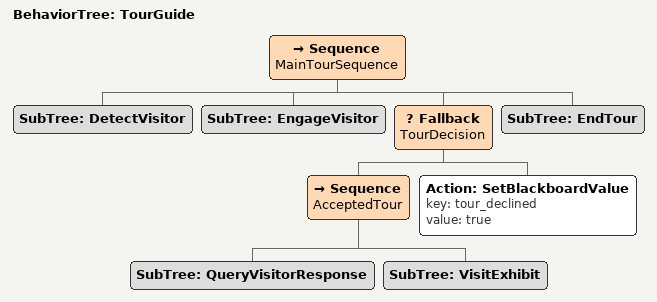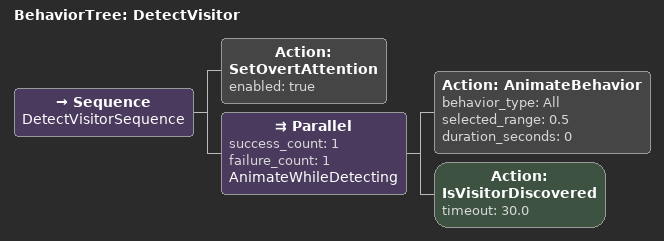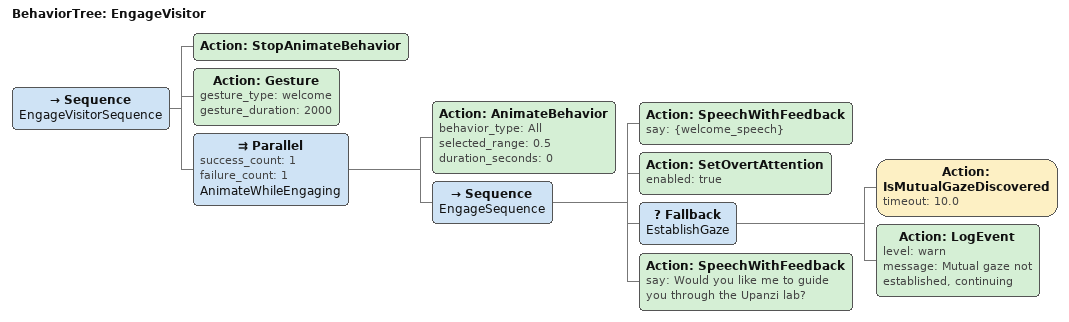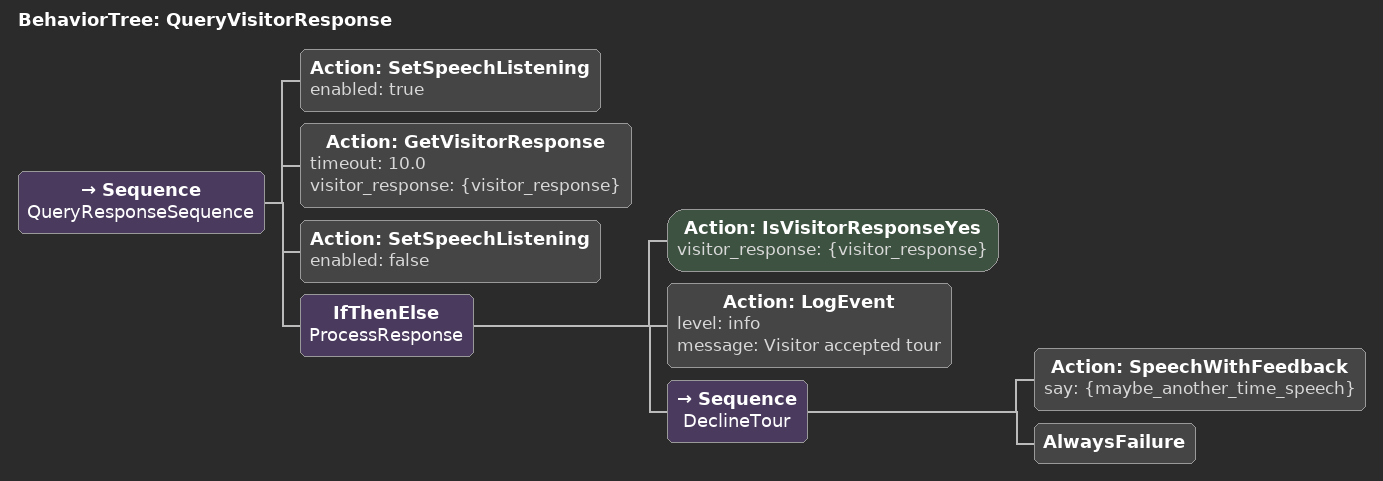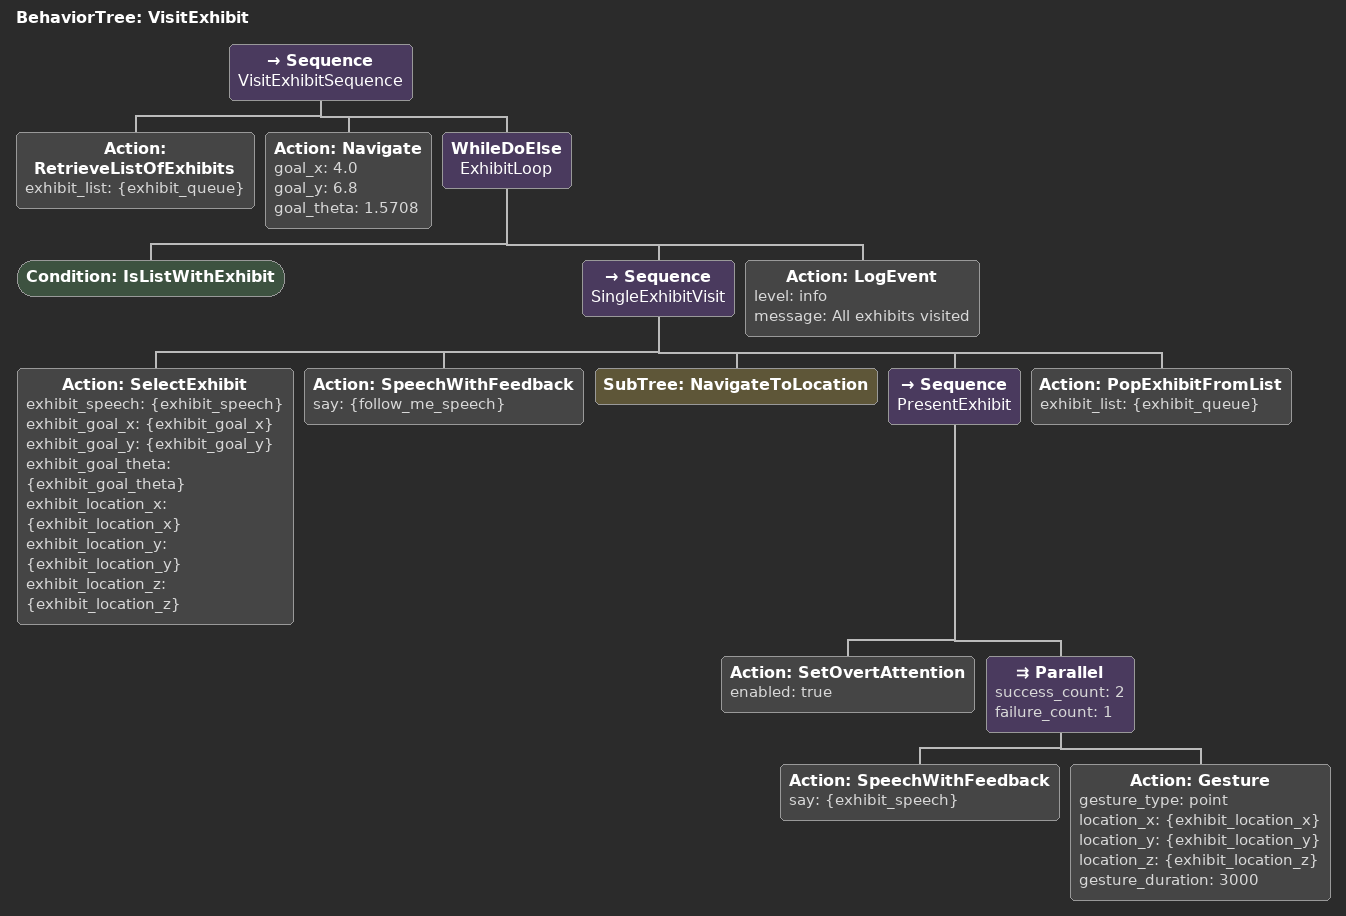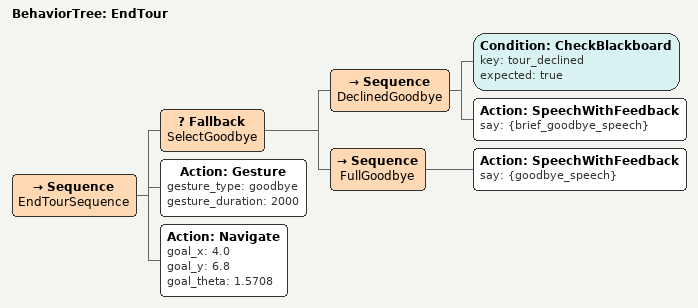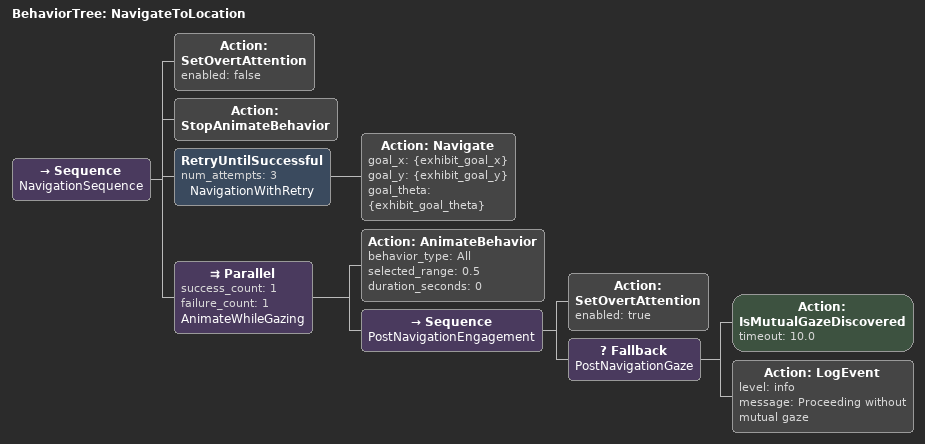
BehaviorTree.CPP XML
<?xml version="1.0" encoding="UTF-8"?>
<root BTCPP_format="4" main_tree_to_execute="TourGuide">

  <!-- Main Tour Guide Behavior Tree -->
  <BehaviorTree ID="TourGuide">
    <Sequence name="MainTourSequence">
      <SubTree ID="DetectVisitor"/>
      <SubTree ID="EngageVisitor"/>

      <!-- Handle visitor response - if they decline, skip to EndTour gracefully -->
      <Fallback name="TourDecision">
        <Sequence name="AcceptedTour">
          <SubTree ID="QueryVisitorResponse"/>
          <SubTree ID="VisitExhibit"/>
        </Sequence>
        <!-- If QueryVisitorResponse fails (visitor declined), we still end gracefully -->
        <Action ID="SetBlackboardValue" key="tour_declined" value="true"/>
      </Fallback>

      <SubTree ID="EndTour"/>
    </Sequence>
  </BehaviorTree>

  <!-- I. Detect Visitor -->
  <BehaviorTree ID="DetectVisitor">
    <Sequence name="DetectVisitorSequence">
      <Action ID="SetOvertAttention" enabled="true"/>
      <!-- Animate in background while waiting for a visitor;
           Parallel succeeds as soon as IsVisitorDiscovered succeeds,
           then halts AnimateBehavior cleanly -->
      <Parallel success_count="1" failure_count="1" name="AnimateWhileDetecting">
        <Action ID="AnimateBehavior" behavior_type="All" selected_range="0.5" duration_seconds="0"/>
        <Action ID="IsVisitorDiscovered" timeout="30.0"/>
      </Parallel>
    </Sequence>
  </BehaviorTree>

  <!-- II. Engage Visitor -->
  <BehaviorTree ID="EngageVisitor">
    <Sequence name="EngageVisitorSequence">
      <!-- Stop animations, perform welcome gesture, then resume -->
      <Action ID="StopAnimateBehavior"/>
      <Action ID="Gesture" gesture_type="welcome" gesture_duration="2000"/>

      <!-- Animate in background for the rest of engagement;
           Parallel succeeds when the inner Sequence completes,
           then halts AnimateBehavior cleanly -->
      <Parallel success_count="1" failure_count="1" name="AnimateWhileEngaging">
        <Action ID="AnimateBehavior" behavior_type="All" selected_range="0.5" duration_seconds="0"/>
        <Sequence name="EngageSequence">
          <!-- Welcome speech -->
          <Action ID="SpeechWithFeedback" say="{welcome_speech}"/>

          <!-- Establish mutual gaze with fallback -->
          <Action ID="SetOvertAttention" enabled="true"/>
          <Fallback name="EstablishGaze">
            <Action ID="IsMutualGazeDiscovered" timeout="10.0"/>
            <Action ID="LogEvent" level="warn" message="Mutual gaze not established, continuing"/>
          </Fallback>

          <!-- Query for tour -->
          <Action ID="SpeechWithFeedback" say="Would you like me to guide you through the Upanzi lab?"/>
        </Sequence>
      </Parallel>
    </Sequence>
  </BehaviorTree>

  <!-- III. Query Visitor Response -->
  <BehaviorTree ID="QueryVisitorResponse">
    <Sequence name="QueryResponseSequence">
      <!-- ASR only — no tablet available -->
      <Action ID="SetSpeechListening" enabled="true"/>
      <Action ID="GetVisitorResponse" timeout="10.0" visitor_response="{visitor_response}"/>
      <Action ID="SetSpeechListening" enabled="false"/>

      <!-- Process response -->
      <IfThenElse name="ProcessResponse">
        <Action ID="IsVisitorResponseYes" visitor_response="{visitor_response}"/>
        <!-- THEN: Visitor wants tour - return SUCCESS -->
        <Action ID="LogEvent" level="info" message="Visitor accepted tour"/>
        <!-- ELSE: Visitor declined - say goodbye phrase and return FAILURE -->
        <Sequence name="DeclineTour">
          <Action ID="SpeechWithFeedback" say="{maybe_another_time_speech}"/>
          <AlwaysFailure/>
        </Sequence>
      </IfThenElse>
    </Sequence>
  </BehaviorTree>

  <!-- IV. Visit Exhibit -->
  <BehaviorTree ID="VisitExhibit">
    <Sequence name="VisitExhibitSequence">
      <Action ID="RetrieveListOfExhibits" exhibit_list="{exhibit_queue}"/>
      <!-- Return to starting position before beginning the tour loop -->
      <Action ID="Navigate" goal_x="4.0" goal_y="6.8" goal_theta="1.5708"/>

      <!-- Loop through exhibits using WhileDoElse for cleaner exit -->
      <WhileDoElse name="ExhibitLoop">
        <!-- While condition: check if exhibits remain -->
        <Condition ID="IsListWithExhibit"/>

        <!-- Do: visit exhibit -->
        <Sequence name="SingleExhibitVisit">
          <!-- Select and navigate to exhibit -->
          <Action ID="SelectExhibit"
                  exhibit_speech="{exhibit_speech}"
                  exhibit_goal_x="{exhibit_goal_x}"
                  exhibit_goal_y="{exhibit_goal_y}"
                  exhibit_goal_theta="{exhibit_goal_theta}"
                  exhibit_location_x="{exhibit_location_x}"
                  exhibit_location_y="{exhibit_location_y}"
                  exhibit_location_z="{exhibit_location_z}"/>
          <Action ID="SpeechWithFeedback" say="{follow_me_speech}"/>

          <!-- Navigate to location with recovery -->
          <SubTree ID="NavigateToLocation"/>

          <!-- Present exhibit -->
          <Sequence name="PresentExhibit">
            <Action ID="SetOvertAttention" enabled="true"/>

            <!-- Speak description and point simultaneously -->
            <Parallel success_count="2" failure_count="1">
              <Action ID="SpeechWithFeedback" say="{exhibit_speech}"/>
              <Action ID="Gesture"
                      gesture_type="point"
                      location_x="{exhibit_location_x}"
                      location_y="{exhibit_location_y}"
                      location_z="{exhibit_location_z}"
                      gesture_duration="3000"/>
            </Parallel>
          </Sequence>

          <!-- Mark exhibit as visited -->
          <Action ID="PopExhibitFromList" exhibit_list="{exhibit_queue}"/>
        </Sequence>

        <!-- Else: no more exhibits, log and exit cleanly -->
        <Action ID="LogEvent" level="info" message="All exhibits visited"/>
      </WhileDoElse>
    </Sequence>
  </BehaviorTree>

  <!-- V. End Tour -->
  <BehaviorTree ID="EndTour">
    <Sequence name="EndTourSequence">
      <!-- Different goodbye based on whether tour was completed or declined -->
      <Fallback name="SelectGoodbye">
        <Sequence name="DeclinedGoodbye">
          <Condition ID="CheckBlackboard" key="tour_declined" expected="true"/>
          <Action ID="SpeechWithFeedback" say="{brief_goodbye_speech}"/>
        </Sequence>
        <Sequence name="FullGoodbye">
          <Action ID="SpeechWithFeedback" say="{goodbye_speech}"/>
        </Sequence>
      </Fallback>

      <Action ID="Gesture"
              gesture_type="goodbye"
              gesture_duration="2000"/>
      <!-- Return to standby position -->
      <Action ID="Navigate" goal_x="4.0" goal_y="6.8" goal_theta="1.5708" />
    </Sequence>
  </BehaviorTree>

  <!-- Navigation Subtree with Recovery -->
  <BehaviorTree ID="NavigateToLocation">
    <Sequence name="NavigationSequence">
      <Action ID="SetOvertAttention" enabled="false"/>
      <Action ID="StopAnimateBehavior"/>

      <!-- Navigation with retry — Nav2 handles recovery internally -->
      <RetryUntilSuccessful num_attempts="3" name="NavigationWithRetry">
        <Action ID="Navigate"
                goal_x="{exhibit_goal_x}"
                goal_y="{exhibit_goal_y}"
                goal_theta="{exhibit_goal_theta}"
                />
      </RetryUntilSuccessful>

      <!-- Animate in background while re-engaging attention and gaze -->
      <Parallel success_count="1" failure_count="1" name="AnimateWhileGazing">
        <Action ID="AnimateBehavior" behavior_type="All" selected_range="0.5" duration_seconds="0"/>
        <Sequence name="PostNavigationEngagement">
          <Action ID="SetOvertAttention" enabled="true"/>
          <Fallback name="PostNavigationGaze">
            <Action ID="IsMutualGazeDiscovered" timeout="10.0"/>
            <Action ID="LogEvent" level="info" message="Proceeding without mutual gaze"/>
          </Fallback>
        </Sequence>
      </Parallel>
    </Sequence>
  </BehaviorTree>

  <!-- Node Models for BehaviorTree.CPP -->

</root>
